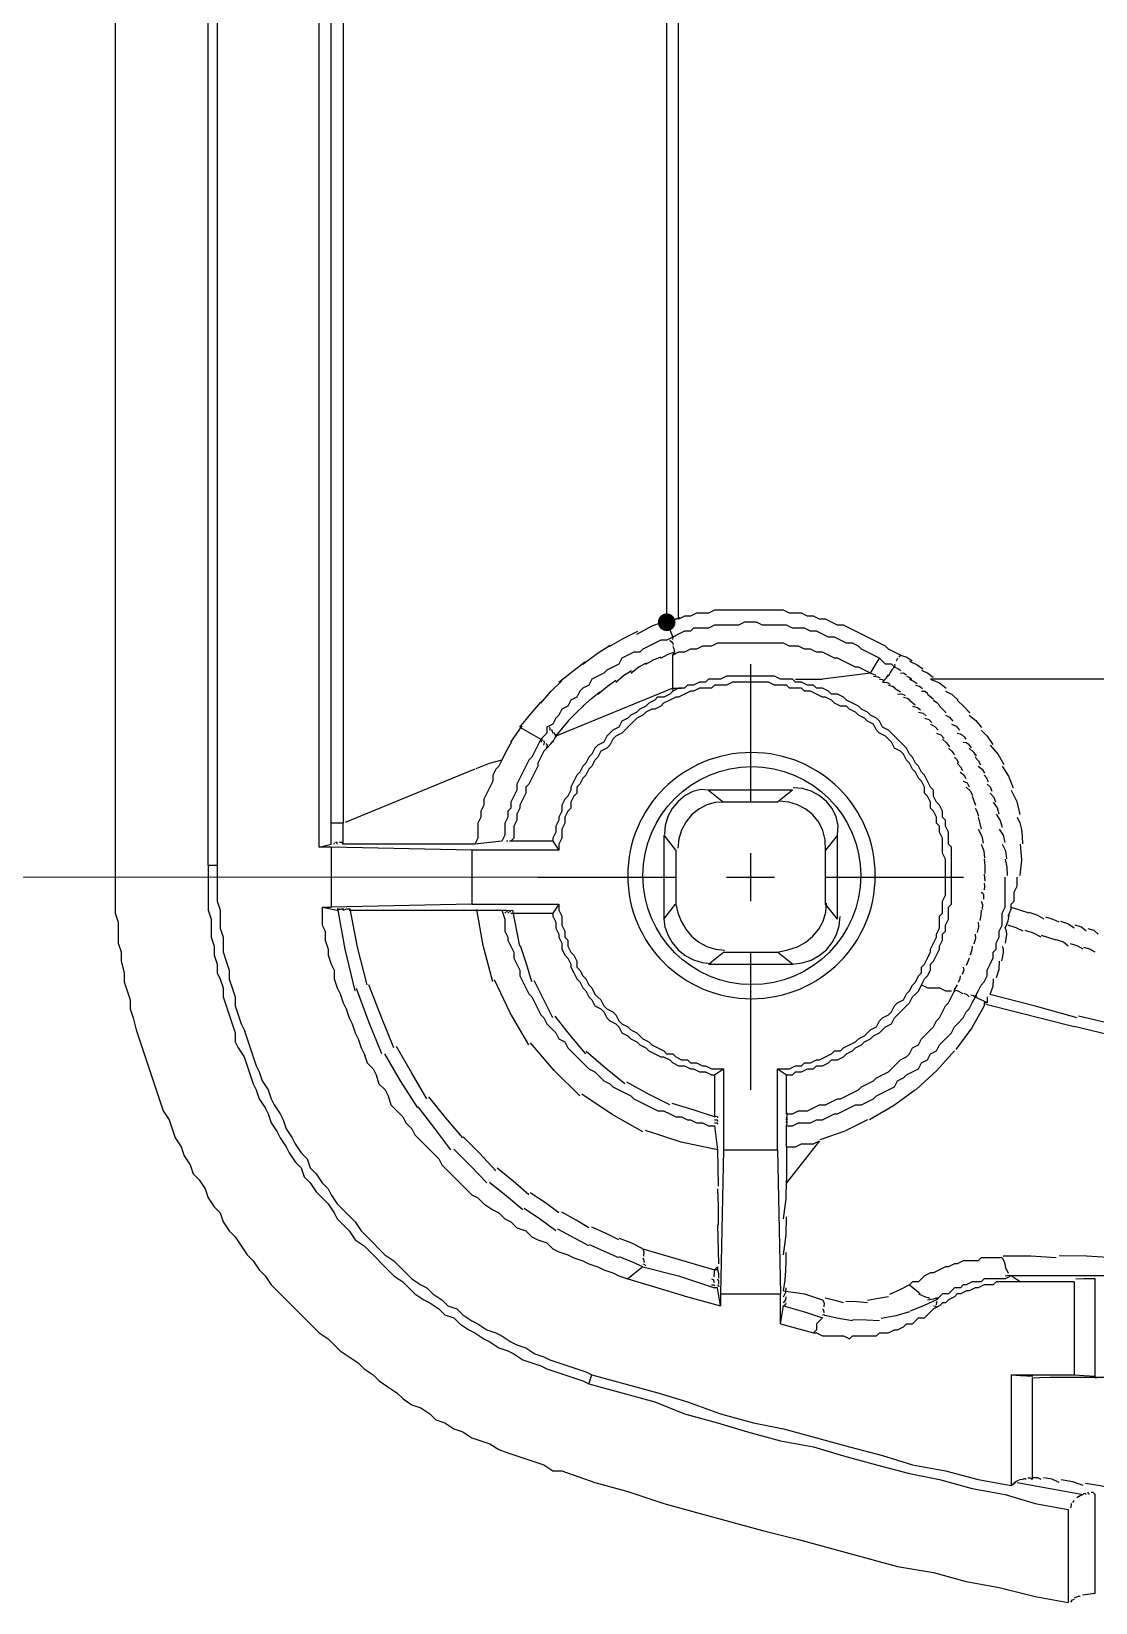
# Model space of a CAD drawing. Header units: millimetres. Extents: x 9 to 367, y 9 to 251.
# Drawn here: x 228.43 to 243.46, y 106.64 to 128.82 of the extents above; entities that cross this region are included whole.
import ezdxf

# ---------------------------------------------------------------- set-up
doc = ezdxf.new("R2010")
doc.units = ezdxf.units.MM
doc.layers.add('图层 1', color=7, linetype='Continuous')

msp = doc.modelspace()

# ---------------------------------------------------------------- hatches: boundary and pattern name
at = {"layer": '图层 1'}
h = msp.add_hatch(color=7, dxfattribs=at)
edge = h.paths.add_edge_path()
edge.add_arc((237.405333, 120.48049), 0.12506, 0, 360)

# ---------------------------------------------------------------- linework, layer by layer
at = {"layer": '图层 1', "color": 7, "lineweight": 25}
for points in [[(229.615965, 222.503894), (229.615965, 117.051561)], [(230.928192, 117.051596), (230.928192, 222.503929)], [(231.055333, 222.503894), (231.055333, 117.051561)], [(232.494667, 117.30549), (232.494667, 222.249824)], [(232.663824, 117.64451), (232.663824, 221.953843)], [(232.833333, 221.953737), (232.833333, 117.644404)], [(237.405333, 120.48049), (237.405333, 134.069843)], [(237.57449, 120.522859), (237.57449, 133.984859)], [(236.981929, 120.311333), (237.207972, 120.433306), (237.425018, 120.511358)], [(237.405333, 120.48049), (237.465217, 120.513563), (237.494939, 120.521765)], [(237.405333, 120.48049), (237.49, 120.268824)], [(237.490071, 120.48049), (237.519616, 120.521765), (237.545457, 120.532349)], [(240.411176, 119.972702), (240.32651, 120.015035), (240.241843, 120.057369), (240.156824, 120.099702), (240.11449, 120.141683), (240.030176, 120.184369), (239.94551, 120.184369), (239.86049, 120.226702), (239.775824, 120.269035), (239.691157, 120.269035), (239.606843, 120.311369), (239.521824, 120.353702), (239.437157, 120.353702), (239.352843, 120.396035), (239.268176, 120.396035), (239.18351, 120.396035), (239.09849, 120.438369), (239.013824, 120.438369), (238.92951, 120.438369), (238.844843, 120.438369), (238.759824, 120.438369), (238.675157, 120.480349), (238.590843, 120.480349), (238.506176, 120.480349), (238.421157, 120.438369), (238.33649, 120.438369), (238.252176, 120.438369), (238.16751, 120.438369), (238.08249, 120.438369), (237.997824, 120.396035), (237.91351, 120.396035), (237.78651, 120.396035), (237.743824, 120.353702), (237.659157, 120.353702), (237.57449, 120.311369), (237.490176, 120.269035)], [(237.532439, 120.522859), (237.570142, 120.537764), (237.598056, 120.545789)], [(240.707439, 120.015071), (240.622772, 120.057404), (240.538106, 120.099737), (240.49542, 120.141718), (240.411106, 120.184051), (240.326439, 120.226737), (240.241772, 120.269071), (240.156753, 120.311404), (240.072086, 120.353737), (239.987772, 120.396071), (239.903106, 120.438404), (239.818086, 120.438404), (239.73342, 120.480384), (239.649106, 120.522718), (239.564439, 120.522718), (239.479772, 120.565404), (239.394753, 120.565404), (239.310439, 120.607737), (239.225772, 120.607737), (239.141106, 120.607737), (239.056086, 120.650071), (238.971772, 120.650071), (238.887106, 120.650071), (238.802439, 120.650071), (238.71742, 120.650071), (238.632753, 120.650071), (238.548439, 120.650071), (238.463772, 120.650071), (238.378753, 120.650071), (238.252106, 120.650071), (238.167439, 120.650071), (238.082772, 120.650071), (237.997753, 120.607737), (237.913439, 120.607737), (237.828772, 120.607737), (237.744106, 120.565404), (237.659086, 120.565404), (237.57442, 120.522718)], [(237.490071, 120.268965), (237.405404, 120.226631), (237.320737, 120.226631), (237.236071, 120.184298), (237.151404, 120.141965), (237.066737, 120.099984), (237.024404, 120.057298), (236.939384, 120.057298), (236.855071, 120.014965), (236.770404, 119.972631), (236.728071, 119.887965), (236.643404, 119.845631), (236.558384, 119.803298), (236.516051, 119.761317), (236.431737, 119.718631), (236.347071, 119.676298), (236.304737, 119.591631), (236.219718, 119.549298), (236.177737, 119.506965), (236.135404, 119.422298), (236.050737, 119.379965), (236.008404, 119.295298), (235.923737, 119.252965), (235.881051, 119.168298), (235.838718, 119.125965), (235.796737, 119.041651), (235.712071, 118.998965)], [(236.600894, 120.141859), (236.800081, 120.258011), (236.999533, 120.353526)], [(237.490071, 120.268965), (237.488307, 120.23792)], [(236.219859, 119.887929), (236.422001, 120.038786), (236.608267, 120.154982)], [(237.320561, 119.972702), (237.419206, 120.02606), (237.518116, 120.061955)], [(237.447702, 120.226596), (237.486684, 120.194626), (237.498149, 120.154982)], [(240.284035, 119.761176), (240.199369, 119.803157), (240.114702, 119.84549), (240.072016, 119.84549), (239.987702, 119.887824), (239.903035, 119.930157), (239.818369, 119.972843), (239.776035, 119.972843), (239.691016, 120.015176), (239.606702, 120.05751), (239.522035, 120.05751), (239.437369, 120.099843), (239.352702, 120.099843), (239.268035, 120.141824), (239.183369, 120.141824), (239.141035, 120.141824), (239.056369, 120.184157), (238.971702, 120.184157), (238.887035, 120.184157), (238.802369, 120.184157), (238.717702, 120.184157), (238.632682, 120.184157), (238.548369, 120.184157), (238.463702, 120.184157), (238.379035, 120.184157), (238.294369, 120.184157), (238.209702, 120.184157), (238.125035, 120.184157), (238.040369, 120.141824), (237.955349, 120.141824), (237.913369, 120.141824), (237.828702, 120.099843), (237.744035, 120.099843), (237.659369, 120.05751), (237.574349, 120.05751), (237.490035, 120.015176)], [(237.490071, 120.141859), (237.506254, 120.106449), (237.51794, 120.061778)], [(237.490071, 120.015071), (237.516793, 120.043646), (237.519704, 120.054229)], [(237.490071, 120.015071), (237.514721, 120.052994)], [(235.881192, 119.634035), (236.077866, 119.789213), (236.250198, 119.920844)], [(236.897157, 119.761176), (237.013177, 119.849856), (237.121524, 119.906521)], [(237.109035, 119.887929), (237.219675, 119.94874), (237.322113, 119.992352)], [(237.490071, 119.549298), (237.490071, 120.014965)], [(240.284035, 119.761176), (240.411035, 119.972843)], [(240.622702, 119.845561), (240.580369, 119.887894), (240.495702, 119.887894), (240.453369, 119.930228), (240.411035, 119.972561)], [(240.537929, 119.718808), (240.566416, 119.769961), (240.592257, 119.807355)], [(240.580333, 119.803192), (240.631486, 119.858931)], [(240.622702, 119.887929), (240.63011, 119.859707)], [(240.622702, 119.845561), (240.671077, 119.828187), (240.713366, 119.7997)], [(240.665071, 119.972702), (240.660617, 119.957577), (240.645315, 119.930016)], [(240.707439, 120.015071), (240.68345, 119.987201)], [(240.707439, 120.015071), (240.797089, 119.98676), (240.875361, 119.935696)], [(240.834228, 119.930333), (240.945705, 119.879357), (241.025433, 119.823089)], [(241.003737, 119.803192), (241.096165, 119.762623), (241.171659, 119.706178)], [(235.627298, 119.337773), (235.771452, 119.505607), (235.923279, 119.653861)], [(238.971808, 114.172859), (239.056122, 114.172859), (239.140788, 114.172859), (239.225808, 114.215192), (239.310474, 114.215192), (239.352808, 114.257526), (239.437122, 114.257526), (239.522141, 114.299859), (239.564474, 114.299859), (239.649141, 114.342192), (239.733455, 114.384878), (239.775788, 114.427212), (239.860808, 114.427212), (239.903141, 114.469545), (239.987808, 114.511526), (240.072122, 114.553859), (240.114455, 114.596192), (240.199122, 114.638526), (240.241808, 114.680859), (240.284141, 114.723545), (240.368808, 114.765878), (240.411141, 114.850192), (240.453122, 114.892526), (240.537788, 114.934859), (240.580474, 114.977192), (240.622808, 115.062212), (240.665141, 115.104545), (240.749455, 115.146878), (240.791788, 115.231192), (240.834122, 115.273526), (240.876455, 115.358192), (240.919141, 115.400526), (240.961474, 115.485545), (241.003808, 115.527878), (241.003808, 115.612192), (241.046141, 115.654526), (241.088474, 115.739192), (241.130455, 115.824212), (241.130455, 115.866545), (241.172788, 115.950859), (241.215122, 116.035526), (241.215122, 116.077859), (241.257455, 116.162878), (241.257455, 116.247192), (241.257455, 116.331859), (241.300141, 116.374192), (241.300141, 116.458859), (241.300141, 116.543878), (241.342474, 116.628192), (241.342474, 116.670526), (241.342474, 116.755192), (241.342474, 116.840212), (241.342474, 116.924878), (241.342474, 117.009192), (241.342474, 117.051526), (241.342474, 117.136192), (241.300141, 117.221212), (241.300141, 117.305526), (241.300141, 117.347859), (241.300141, 117.432526), (241.257455, 117.517192), (241.257455, 117.602212), (241.215122, 117.644545), (241.215122, 117.728859), (241.172788, 117.813526), (241.130455, 117.855859), (241.130455, 117.940878), (241.088474, 118.025192), (241.046141, 118.067526), (241.046141, 118.152192), (241.003808, 118.237212), (240.961474, 118.279545), (240.919141, 118.363859), (240.876455, 118.406192), (240.834122, 118.490859), (240.791788, 118.533192), (240.749455, 118.618212), (240.707474, 118.660545), (240.622808, 118.702878), (240.580474, 118.787192), (240.537788, 118.829526), (240.495455, 118.871859), (240.411141, 118.914192), (240.368808, 118.956878), (240.326474, 119.041545), (240.241808, 119.083526), (240.199122, 119.125859), (240.114455, 119.168192), (240.072122, 119.210526), (239.987808, 119.252859), (239.945474, 119.295545), (239.860808, 119.295545), (239.775788, 119.337878), (239.733455, 119.380212), (239.649141, 119.422192), (239.606808, 119.422192), (239.522141, 119.464526), (239.437122, 119.506859), (239.352808, 119.506859), (239.310474, 119.549192), (239.225808, 119.549192), (239.140788, 119.549192), (239.098455, 119.591526), (239.013788, 119.591526), (238.929474, 119.591526), (238.844808, 119.633859), (238.759788, 119.633859), (238.717455, 119.633859), (238.632788, 119.633859), (238.548474, 119.633859), (238.463808, 119.633859), (238.378788, 119.633859), (238.336455, 119.633859), (238.252141, 119.591526), (238.167474, 119.591526), (238.082455, 119.591526), (238.040122, 119.549192), (237.955455, 119.549192), (237.871141, 119.549192), (237.786474, 119.506859), (237.744141, 119.506859), (237.659122, 119.464526), (237.574455, 119.422192), (237.532474, 119.422192), (237.447808, 119.380212), (237.362788, 119.337878), (237.320455, 119.295545), (237.236141, 119.252859), (237.193808, 119.252859), (237.109141, 119.210526), (237.066808, 119.168192), (236.981788, 119.125859), (236.939455, 119.083526), (236.855141, 118.999212), (236.812808, 118.956878), (236.770474, 118.914192), (236.685808, 118.871859), (236.643122, 118.829526), (236.600788, 118.744859), (236.558455, 118.702878), (236.474141, 118.660545), (236.431808, 118.575526), (236.389474, 118.533192), (236.347141, 118.448526), (236.304455, 118.406192), (236.262122, 118.321878), (236.219788, 118.279545), (236.177808, 118.194526), (236.135474, 118.152192), (236.135474, 118.067526), (236.093141, 118.025192), (236.050808, 117.940878), (236.050808, 117.855859), (236.008474, 117.813526), (235.965788, 117.728859), (235.965788, 117.644545), (235.923455, 117.559878), (235.923455, 117.517192), (235.923455, 117.432526), (235.881122, 117.347859), (235.881122, 117.263545)], [(236.431737, 119.464526), (236.568218, 119.580104), (236.687501, 119.664198)], [(236.685631, 119.634035), (236.797153, 119.730035), (236.909998, 119.798782)], [(241.003737, 115.358333), (241.046071, 115.443), (241.088404, 115.485333), (241.130384, 115.57), (241.130384, 115.654667), (241.172718, 115.697), (241.215404, 115.781667), (241.257737, 115.866333), (241.257737, 115.908667), (241.300071, 115.993333), (241.300071, 116.078), (241.342404, 116.120333), (241.342404, 116.205), (241.384737, 116.289667), (241.384737, 116.374333), (241.384737, 116.459), (241.427071, 116.501333), (241.427071, 116.586), (241.427071, 116.670667), (241.427071, 116.755333), (241.427071, 116.84), (241.427071, 116.924667), (241.427071, 116.967), (241.427071, 117.051667), (241.427071, 117.136333), (241.427071, 117.221), (241.427071, 117.305667), (241.384737, 117.348), (241.384737, 117.432667), (241.384737, 117.517333), (241.342404, 117.602), (241.342404, 117.686667), (241.300071, 117.729), (241.300071, 117.813667), (241.257737, 117.898333), (241.215404, 117.940667), (241.172718, 118.025333), (241.172718, 118.11), (241.130384, 118.152333), (241.088404, 118.237), (241.046071, 118.321667), (241.003737, 118.364), (240.961404, 118.448667), (240.919071, 118.491), (240.876737, 118.575667), (240.834404, 118.618), (240.791718, 118.702667), (240.749384, 118.745), (240.707404, 118.787333), (240.622737, 118.872), (240.580404, 118.914333), (240.538071, 118.956667), (240.453051, 118.999), (240.411071, 119.083667), (240.368737, 119.126), (240.284071, 119.168333), (240.241737, 119.210667), (240.157071, 119.253), (240.114384, 119.295333), (240.030071, 119.337667), (239.945404, 119.38), (239.903071, 119.422333), (239.818404, 119.464667), (239.733384, 119.464667), (239.691051, 119.507), (239.606737, 119.549333), (239.522071, 119.549333), (239.479737, 119.591667), (239.394718, 119.591667), (239.310404, 119.634), (239.225737, 119.634), (239.183404, 119.676333), (239.098737, 119.676333), (239.013718, 119.676333), (238.929404, 119.718667), (238.844737, 119.718667), (238.802404, 119.718667), (238.717737, 119.718667), (238.632718, 119.718667), (238.548404, 119.718667), (238.463737, 119.718667), (238.379071, 119.718667), (238.336384, 119.718667), (238.252071, 119.718667), (238.167404, 119.676333), (238.082737, 119.676333), (237.997718, 119.676333), (237.955384, 119.634), (237.871071, 119.634), (237.786404, 119.591667), (237.701737, 119.591667), (237.659404, 119.549333), (237.574384, 119.549333), (237.490071, 119.507)], [(239.225702, 119.676404), (239.606702, 119.676404)], [(240.284035, 119.761176), (239.945369, 119.718843), (239.606702, 119.67651)], [(240.284035, 119.761176), (240.326413, 119.748609), (240.35953, 119.731543)], [(240.326404, 119.718808), (240.386773, 119.711885), (240.422007, 119.695172)], [(240.411176, 119.676404), (240.451746, 119.673493), (240.483849, 119.656296)], [(240.453192, 119.634035), (240.508667, 119.694008), (240.541387, 119.737046)], [(240.453192, 119.634035), (240.518456, 119.628303), (240.560437, 119.605107)], [(240.537929, 119.591667), (240.595168, 119.57707), (240.634943, 119.552156)], [(240.707439, 119.761176), (240.752639, 119.764748), (240.792811, 119.738951)], [(240.791859, 119.718808), (240.831238, 119.70549), (240.869823, 119.676827)], [(240.834228, 119.676404), (240.902887, 119.645227), (240.944294, 119.613257)], [(240.918965, 119.591667), (240.978805, 119.5776), (241.018801, 119.546864)], [(241.13049, 119.676404), (241.257843, 119.624501), (241.352387, 119.547993)], [(277.960631, 119.676404), (241.130631, 119.676404)], [(237.490071, 119.506929), (237.447737, 119.464596), (237.363071, 119.422263), (237.278051, 119.422263), (237.236071, 119.380282), (237.151404, 119.337949), (237.109071, 119.295263), (237.024404, 119.252929), (236.982071, 119.210596), (236.897051, 119.168263), (236.855071, 119.125929), (236.770404, 119.083596), (236.728071, 118.999282), (236.643404, 118.956596), (236.600718, 118.914263), (236.558384, 118.871929), (236.516051, 118.787263), (236.431737, 118.744929), (236.389404, 118.702949), (236.347071, 118.617929), (236.304737, 118.575596), (236.262404, 118.490929), (236.219718, 118.448596), (236.177737, 118.363929), (236.135404, 118.321949), (236.093071, 118.236929), (236.050737, 118.152263), (236.050737, 118.109929), (236.008404, 118.025263), (235.966071, 117.983282), (235.923737, 117.898263), (235.923737, 117.813596), (235.881051, 117.728929), (235.881051, 117.686596), (235.838718, 117.602282), (235.838718, 117.517263), (235.796737, 117.432596), (235.796737, 117.390263)], [(237.490071, 119.549298), (235.838718, 118.871965)], [(236.219859, 119.295404), (236.343199, 119.404589), (236.459395, 119.500015)], [(237.490071, 119.549298), (237.490071, 119.506965)], [(237.490071, 119.549298), (237.616718, 119.549298)], [(240.622702, 119.549298), (240.707016, 119.49744)], [(240.665071, 119.464526), (240.707002, 119.469409), (240.736993, 119.464967), (240.758981, 119.454306), (240.776901, 119.440537)], [(240.74949, 119.422157), (240.808228, 119.408355), (240.845799, 119.380529)], [(240.834228, 119.380141), (240.916777, 119.314877)], [(241.003737, 119.506929), (241.055728, 119.506092), (241.095812, 119.474827)], [(241.088474, 119.464526), (241.177022, 119.393617)], [(241.172859, 119.380141), (241.219999, 119.346583), (241.26317, 119.302177)], [(241.342369, 119.506929), (241.437751, 119.461024), (241.523344, 119.382046)], [(241.511526, 119.380141), (241.605717, 119.291814), (241.688267, 119.199519)], [(235.331035, 118.999106), (235.486875, 119.187445), (235.627369, 119.353295)], [(236.008333, 119.083526), (236.127484, 119.202235), (236.235522, 119.307187)], [(240.876596, 119.295404), (240.949709, 119.276089), (240.991602, 119.241429)], [(240.961333, 119.210631), (241.027788, 119.195947), (241.070694, 119.157715)], [(241.257631, 119.295404), (241.353587, 119.199801)], [(241.342369, 119.168263), (241.40018, 119.138233), (241.448202, 119.083596)], [(241.681035, 119.168263), (241.770861, 119.0944), (241.851427, 118.994343)], [(235.203894, 118.787228), (235.286973, 118.907701), (235.363702, 119.019708)], [(235.331035, 118.999106), (235.627369, 118.829772)], [(235.712071, 118.999106), (235.712071, 118.914439), (235.669737, 118.872106), (235.627404, 118.829772)], [(235.754439, 118.956737), (235.76123, 118.980329), (235.752675, 118.999423)], [(235.796808, 118.914369), (235.791781, 118.942238), (235.776699, 118.963757)], [(235.838824, 118.872), (235.830489, 118.901104), (235.811307, 118.923858)], [(235.838824, 118.872), (235.937822, 118.989431), (236.029676, 119.096014)], [(241.046106, 119.125894), (241.109209, 119.106491), (241.152997, 119.062747)], [(241.13049, 119.041474), (241.193461, 119.006946), (241.23844, 118.955749)], [(241.427141, 119.041474), (241.493772, 119.015237), (241.543205, 118.956455)], [(241.850192, 118.956737), (241.934418, 118.872291), (242.012823, 118.756359)], [(235.627298, 118.829596), (235.584965, 118.744929), (235.542631, 118.660616), (235.500298, 118.575596), (235.457965, 118.533263), (235.415631, 118.448596), (235.373298, 118.363929), (235.330965, 118.279263), (235.288631, 118.194596), (235.288631, 118.109929), (235.246298, 118.025263), (235.203965, 117.940596), (235.203965, 117.855929), (235.161631, 117.813596), (235.161631, 117.728929), (235.119651, 117.644616), (235.119651, 117.559596), (235.119651, 117.474929), (235.076965, 117.390263)], [(235.077141, 118.533333), (235.151445, 118.678105), (235.217547, 118.795094)], [(235.712071, 118.702843), (235.669737, 118.66051), (235.627404, 118.575843), (235.585071, 118.490824), (235.585071, 118.44849), (235.542737, 118.363824), (235.500051, 118.27951), (235.457718, 118.194843), (235.415737, 118.152157), (235.415737, 118.06749), (235.373404, 117.983176), (235.331071, 117.89851), (235.331071, 117.856176), (235.288737, 117.771157), (235.288737, 117.68649), (235.246404, 117.602176), (235.246404, 117.51751), (235.246404, 117.43249), (235.204071, 117.390157)], [(235.627298, 118.787228), (235.649744, 118.818625), (235.64282, 118.83838)], [(235.669667, 118.744859), (235.681397, 118.782871), (235.668256, 118.804478)], [(235.712071, 118.702843), (235.721419, 118.744427), (235.704309, 118.767754)], [(235.712071, 118.702843), (235.769706, 118.764623), (235.800618, 118.80656)], [(235.796808, 118.787228), (235.82675, 118.842084), (235.854311, 118.882125)], [(241.215263, 118.914369), (241.278851, 118.892144), (241.323918, 118.838169)], [(241.3, 118.829596), (241.360766, 118.778443), (241.401953, 118.719882)], [(241.384737, 118.702843), (241.434214, 118.661568), (241.469404, 118.606535)], [(241.511526, 118.914369), (241.552233, 118.907026), (241.583713, 118.887646), (241.608909, 118.860195), (241.630764, 118.828644)], [(241.596263, 118.787228), (241.635697, 118.780855), (241.665143, 118.762709), (241.687842, 118.736626), (241.707035, 118.706441)], [(241.681035, 118.702843), (241.738803, 118.646443), (241.775932, 118.587132)], [(241.977298, 118.744859), (242.089437, 118.615257), (242.167445, 118.47322)], [(235.077141, 118.533333), (235.034808, 118.448667), (234.992474, 118.406333), (234.950141, 118.321667), (234.950141, 118.237), (234.907808, 118.152333), (234.865122, 118.067667), (234.822788, 117.983), (234.822788, 117.898333), (234.780455, 117.813667), (234.780455, 117.729), (234.738474, 117.644333), (234.738474, 117.559667), (234.738474, 117.432667), (234.696141, 117.348)], [(235.077141, 118.533333), (234.898327, 118.48465), (234.707077, 118.409508)], [(241.46951, 118.575702), (241.500334, 118.547259), (241.529835, 118.495269)], [(241.511526, 118.490965), (241.554961, 118.440032), (241.583845, 118.385131)], [(241.765772, 118.575702), (241.805989, 118.526886), (241.837739, 118.46881)], [(234.696106, 118.406192), (232.863072, 117.65407)], [(241.553894, 118.363824), (241.605532, 118.327223), (241.633622, 118.274218)], [(241.807824, 118.448596), (241.862989, 118.407189), (241.894607, 118.350171)], [(241.892561, 118.321808), (241.921753, 118.284987), (241.9483, 118.226205)], [(242.146808, 118.448596), (242.236678, 118.306691), (242.300619, 118.142032)], [(237.997859, 118.109929), (237.889672, 118.117211), (237.777152, 118.089865), (237.667212, 118.032688), (237.566764, 117.950474), (237.48406, 117.849436), (237.423184, 117.735368), (237.385591, 117.611642), (237.372737, 117.481632)], [(237.997859, 118.109929), (238.209878, 117.940949)], [(239.183333, 118.109929), (237.998, 118.109929)], [(239.183333, 118.109929), (238.971667, 117.940949)], [(239.818263, 117.475), (239.827027, 117.608885), (239.800536, 117.7346), (239.743749, 117.849402), (239.661629, 117.950544), (239.560592, 118.033249), (239.446523, 118.094125), (239.322797, 118.131718), (239.192788, 118.144572)], [(241.596263, 118.237071), (241.652487, 118.212067), (241.679871, 118.158754)], [(241.638667, 118.152298), (241.697669, 118.096206), (241.724392, 118.034823)], [(241.934929, 118.194667), (241.973118, 118.156346), (242.000193, 118.093419)], [(241.977298, 118.067561), (242.023247, 118.016408), (242.050676, 117.945147)], [(242.273596, 118.109929), (242.350546, 117.951179), (242.393893, 117.764913)], [(238.209737, 117.940772), (238.089468, 117.935514), (237.970686, 117.901879), (237.858453, 117.842447), (237.757829, 117.759797), (237.674921, 117.658853), (237.61394, 117.544647), (237.576308, 117.420717), (237.563448, 117.290603)], [(238.971808, 117.940772), (238.209808, 117.940772)], [(239.649106, 117.263474), (239.645479, 117.409293), (239.612682, 117.541287), (239.553558, 117.658464), (239.470953, 117.759833), (239.370009, 117.842686), (239.255803, 117.903546), (239.131873, 117.941056), (239.001759, 117.953861)], [(241.723404, 118.025192), (241.767854, 117.896781)], [(241.765772, 117.856035), (241.789012, 117.813834), (241.808811, 117.740677)], [(242.019667, 117.940772), (242.072231, 117.860912), (242.099394, 117.777084)], [(232.663824, 117.347859), (232.663824, 117.644545)], [(232.833333, 117.64451), (232.664, 117.64451)], [(232.833333, 117.347859), (232.833333, 117.644545)], [(241.807824, 117.728894), (241.846276, 117.562383)], [(242.062071, 117.771263), (242.118383, 117.680819), (242.144268, 117.585349)], [(242.358333, 117.728894), (242.394278, 117.646614), (242.415968, 117.55352), (242.426745, 117.453215), (242.429947, 117.349305)], [(232.706192, 117.347859), (232.712763, 117.367923)], [(232.748596, 117.347859), (232.750536, 117.368188), (232.727077, 117.370789)], [(232.833333, 117.347859), (232.82006, 117.369378), (232.782181, 117.371848)], [(235.077141, 117.390263), (234.696141, 117.347929)], [(235.161526, 117.390263), (235.143534, 117.390968)], [(235.203894, 117.390263), (235.186608, 117.391321)], [(235.796808, 117.390263), (235.203788, 117.390263)], [(235.796808, 117.390263), (235.881122, 117.263616)], [(237.362929, 117.475), (237.362929, 116.289667)], [(237.362929, 117.475), (237.532263, 117.263333)], [(239.818263, 117.475), (239.649282, 117.263333)], [(239.818263, 116.289526), (239.818263, 117.474859)], [(241.807824, 117.559737), (241.858183, 117.46215), (241.876262, 117.362182)], [(242.104439, 117.559737), (242.159472, 117.4741), (242.181698, 117.368884)], [(232.494667, 117.30549), (232.663647, 117.347824)], [(232.663824, 117.30549), (232.494843, 117.30549)], [(234.653737, 117.263474), (232.663718, 117.305455)], [(232.663824, 117.30549), (232.663824, 116.459176)], [(234.696106, 117.347859), (232.833439, 117.347859)], [(234.653737, 117.263474), (234.653737, 116.501474)], [(235.881192, 117.263474), (234.653878, 117.263474)], [(237.532439, 117.263474), (237.532439, 116.501474)], [(239.649106, 116.501404), (239.649106, 117.263404)], [(241.850192, 117.347859), (241.884412, 117.253932), (241.895348, 117.148892)], [(242.146808, 117.347859), (242.191566, 117.250801), (242.206427, 117.137603)], [(242.400702, 117.347859), (242.417944, 117.125168), (242.393646, 116.903006)], [(229.615965, 117.051596), (229.615965, 116.924949), (229.615965, 116.755263), (229.615965, 116.628263), (229.615965, 116.501263), (229.615965, 116.374263), (229.658298, 116.247263), (229.658298, 116.077929), (229.658298, 115.950929), (229.700631, 115.824282), (229.700631, 115.696929), (229.742965, 115.527949), (229.742965, 115.400596), (229.785298, 115.273596), (229.827984, 115.146949), (229.827984, 115.019596), (229.869965, 114.892596), (229.912298, 114.723263), (229.954631, 114.596263), (229.996965, 114.469616), (230.039298, 114.342263), (230.081631, 114.215263), (230.123965, 114.088616), (230.166298, 113.961263), (230.208631, 113.834263), (230.250965, 113.707616), (230.293298, 113.580263), (230.377965, 113.453263), (230.420298, 113.326263), (230.462631, 113.199263), (230.547298, 113.072263), (230.589631, 112.945263), (230.674298, 112.818263), (230.716631, 112.691616), (230.801298, 112.606596), (230.886317, 112.479596), (230.928298, 112.352949), (231.012965, 112.225596), (231.097631, 112.140929), (231.139965, 112.013929), (231.224631, 111.886929), (231.309298, 111.802263), (231.393965, 111.675263), (231.478631, 111.548263), (231.563651, 111.463596), (231.647965, 111.336596), (231.732631, 111.252282), (231.817298, 111.124929), (231.901965, 111.040263), (232.028965, 110.913616), (232.113631, 110.828596), (232.198298, 110.743929), (232.282965, 110.659263), (232.409965, 110.532616), (232.494631, 110.447596), (232.621984, 110.362929), (232.706298, 110.278263), (232.790965, 110.193949), (232.917965, 110.108929), (233.044965, 110.024263), (233.129631, 109.939596), (233.256631, 109.855282), (233.341298, 109.770263), (233.468298, 109.685596), (233.595298, 109.600929), (233.680317, 109.516616), (233.806965, 109.431596), (233.933965, 109.389263), (234.061317, 109.304596), (234.145631, 109.219929), (234.272631, 109.177949), (234.399631, 109.092929), (234.526631, 109.050596), (234.653631, 108.965929), (234.780631, 108.923596), (234.907631, 108.881263), (235.034631, 108.796949), (235.161631, 108.754263), (235.288631, 108.711929), (235.415631, 108.669596), (235.542631, 108.627263), (235.669631, 108.584929), (235.796984, 108.500263), (235.923631, 108.500263)], [(230.928192, 117.051596), (230.928192, 116.924949), (230.928192, 116.797596), (230.928192, 116.670596), (230.928192, 116.543949), (230.928192, 116.416596), (230.970526, 116.289596), (230.970526, 116.162596), (230.970526, 116.035596), (231.012859, 115.908596), (231.012859, 115.781596), (231.055192, 115.654596), (231.055192, 115.527949), (231.097526, 115.442929), (231.140212, 115.315929), (231.140212, 115.188929), (231.182545, 115.061929), (231.224526, 114.934929), (231.266859, 114.808282), (231.309192, 114.680929), (231.309192, 114.553929), (231.351526, 114.469616), (231.436192, 114.342263), (231.478878, 114.215263), (231.521212, 114.088616), (231.563545, 113.961263), (231.605526, 113.876596), (231.647859, 113.749949), (231.732526, 113.622596), (231.774859, 113.537929), (231.817545, 113.411282), (231.902212, 113.283929), (231.944545, 113.199263), (232.028859, 113.072263), (232.071192, 112.987596), (232.155859, 112.860596), (232.240878, 112.775929), (232.282859, 112.649282), (232.367526, 112.564263), (232.452192, 112.437263), (232.537212, 112.352949), (232.621878, 112.267929), (232.706192, 112.140929), (232.748526, 112.056263), (232.833192, 111.971949), (232.918212, 111.886929), (233.002878, 111.759929), (233.129526, 111.675263), (233.214192, 111.590949), (233.299212, 111.505929), (233.383526, 111.421263), (233.468192, 111.336596), (233.552859, 111.252282), (233.680212, 111.167263), (233.764526, 111.082596), (233.849192, 110.997929), (233.976545, 110.913616), (234.061212, 110.870929), (234.187859, 110.786263), (234.272526, 110.701596), (234.399526, 110.659263), (234.484192, 110.574949), (234.611192, 110.489929), (234.696212, 110.447596), (234.822859, 110.362929), (234.907526, 110.320596), (235.034878, 110.236282), (235.161526, 110.193949), (235.246192, 110.151263), (235.373545, 110.066596), (235.500192, 110.024263), (235.627192, 109.981929), (235.712212, 109.939596), (235.838859, 109.897263), (235.965859, 109.855282), (236.093212, 109.812596), (236.219859, 109.770263), (236.304526, 109.727929)], [(230.928192, 117.051596), (231.055192, 117.051596)], [(231.055333, 117.051596), (231.055333, 116.924949), (231.055333, 116.797596), (231.055333, 116.670596), (231.055333, 116.543949), (231.097667, 116.416596), (231.097667, 116.289596), (231.097667, 116.162596), (231.14, 116.035596), (231.14, 115.908596), (231.14, 115.824282), (231.182333, 115.696929), (231.224314, 115.569929), (231.224314, 115.442929), (231.267, 115.315929), (231.309333, 115.188929), (231.309333, 115.061929), (231.351667, 114.934929), (231.394, 114.808282), (231.436333, 114.723263), (231.478667, 114.596263), (231.521, 114.469616), (231.563333, 114.342263), (231.605667, 114.215263), (231.648, 114.130596), (231.690333, 114.003596), (231.775, 113.876596), (231.817333, 113.749949), (231.859667, 113.664929), (231.944686, 113.537929), (231.986667, 113.453263), (232.029, 113.326263), (232.113667, 113.199263), (232.156, 113.114596), (232.240667, 112.987596), (232.325333, 112.902929), (232.367667, 112.775929), (232.452333, 112.691616), (232.537, 112.564263), (232.621667, 112.479596), (232.664, 112.394929), (232.748667, 112.267929), (232.833333, 112.183263), (232.918, 112.098596), (233.003019, 112.013929), (233.087333, 111.886929), (233.172, 111.802263), (233.256667, 111.717596), (233.340981, 111.633282), (233.426, 111.548263), (233.553, 111.463596), (233.637667, 111.378929), (233.722333, 111.294616), (233.807, 111.209596), (233.934, 111.124929), (234.018667, 111.082596), (234.103333, 110.997929), (234.230333, 110.913616), (234.315, 110.828596), (234.442, 110.786263), (234.526667, 110.701596), (234.653667, 110.616929), (234.738333, 110.574949), (234.865333, 110.489929), (234.992333, 110.447596), (235.077, 110.405263), (235.204, 110.320596), (235.288667, 110.278263), (235.415667, 110.236282), (235.542667, 110.151263), (235.669667, 110.108929), (235.754333, 110.066596), (235.881333, 110.024263), (236.008333, 109.981929), (236.135333, 109.939596), (236.262333, 109.897263), (236.347, 109.855282)], [(241.892561, 117.136333), (241.899528, 117.038967), (241.900675, 116.932075)], [(241.892561, 116.924808), (241.898911, 116.824619)], [(242.188824, 117.136333), (242.210828, 117.020269), (242.215635, 116.903147)], [(241.765772, 115.188824), (241.807753, 115.27349), (241.850086, 115.358157), (241.89242, 115.400843), (241.934753, 115.48551), (241.934753, 115.569824), (241.977439, 115.65449), (242.019772, 115.73951), (242.019772, 115.824176), (242.062106, 115.86651), (242.062106, 115.950824), (242.104439, 116.03549), (242.104439, 116.12051), (242.146773, 116.205176), (242.146773, 116.28949), (242.146773, 116.374157), (242.188753, 116.459176), (242.188753, 116.543843), (242.188753, 116.628157), (242.188753, 116.712824), (242.188753, 116.797843), (242.188753, 116.88251)], [(241.892561, 116.797702), (241.895118, 116.760484), (241.891855, 116.703158)], [(242.273596, 116.416667), (242.273596, 116.501333), (242.315929, 116.543667), (242.315929, 116.628333), (242.315929, 116.670667), (242.358263, 116.755333), (242.358263, 116.797667), (242.358263, 116.882333)], [(234.653737, 116.501404), (232.663718, 116.459071)], [(234.653737, 116.501404), (235.881051, 116.501404)], [(235.881192, 116.501404), (235.796878, 116.374404)], [(235.881192, 116.501404), (235.881192, 116.416737), (235.923526, 116.332071), (235.923526, 116.247051), (235.923526, 116.205071), (235.965859, 116.120404), (235.965859, 116.035737), (236.008192, 115.993404), (236.008192, 115.908384), (236.050526, 115.824071), (236.093212, 115.781737), (236.135545, 115.697071), (236.135545, 115.612051), (236.177878, 115.569718), (236.219859, 115.485404), (236.262192, 115.443071), (236.304526, 115.358404), (236.346859, 115.316071), (236.389192, 115.231051), (236.431878, 115.188718), (236.474212, 115.146737), (236.516192, 115.062071), (236.558526, 115.019737), (236.643192, 114.977404), (236.685526, 114.935071), (236.727859, 114.850051), (236.770545, 114.808071), (236.855212, 114.765737), (236.897192, 114.723404), (236.981859, 114.681071), (237.024192, 114.638737), (237.066526, 114.596404), (237.151545, 114.553718), (237.193878, 114.511384), (237.278192, 114.469404), (237.362859, 114.427071), (237.405192, 114.384737), (237.490212, 114.384737), (237.532545, 114.342404), (237.616859, 114.300071), (237.701526, 114.300071), (237.743859, 114.257737), (237.828878, 114.257737), (237.913545, 114.215404), (237.955526, 114.215404), (238.040192, 114.172718), (238.124859, 114.172718), (238.209878, 114.172718)], [(237.362929, 116.289526), (237.532263, 116.501545)], [(237.532439, 116.501404), (237.563247, 116.379503), (237.610094, 116.259883), (237.674471, 116.147342), (237.757864, 116.046673), (237.858753, 115.963765), (237.972838, 115.902784), (238.096647, 115.865153), (238.226706, 115.852293)], [(238.971808, 115.824106), (239.119208, 115.853282), (239.251957, 115.899292), (239.369427, 115.963359), (239.470988, 116.046709), (239.553842, 116.147598), (239.614701, 116.261683), (239.652211, 116.385491), (239.665016, 116.51555)], [(239.818263, 116.289526), (239.649282, 116.501545)], [(241.850192, 116.670561), (241.871734, 116.656196), (241.881237, 116.632637), (241.882538, 116.602993), (241.879473, 116.570372)], [(241.850192, 116.543808), (241.866905, 116.494287), (241.86007, 116.424922)], [(232.537071, 116.459035), (232.748737, 116.416702)], [(232.537071, 116.459035), (232.537071, 116.332035), (232.537071, 116.205035), (232.579404, 116.120369), (232.579404, 115.993369), (232.621737, 115.866369), (232.621737, 115.781702), (232.663718, 115.654702), (232.706051, 115.569682), (232.706051, 115.443035), (232.748737, 115.316035), (232.791071, 115.231369), (232.833404, 115.104369), (232.875737, 115.019702), (232.918071, 114.892702), (232.960404, 114.808035), (233.002737, 114.681035), (233.044718, 114.596369), (233.087404, 114.469369), (233.129737, 114.384702), (233.172071, 114.257702), (233.256737, 114.173035), (233.299071, 114.088369), (233.341051, 113.961369), (233.426071, 113.876702), (233.468404, 113.791682), (233.510737, 113.665035), (233.595404, 113.580369), (233.680071, 113.495702), (233.722051, 113.411035), (233.807071, 113.326369), (233.849404, 113.241702), (233.934071, 113.157035), (234.018737, 113.072016), (234.103051, 112.987702), (234.188071, 112.903035), (234.230404, 112.818369), (234.315071, 112.733349), (234.399384, 112.649035), (234.484404, 112.564369), (234.569071, 112.479702), (234.653737, 112.394682), (234.738404, 112.352702), (234.822718, 112.268035), (234.950071, 112.183369), (235.034737, 112.141035), (235.119404, 112.056369), (235.204071, 112.013682), (235.288737, 111.929369), (235.415737, 111.887035), (235.500051, 111.802369), (235.585071, 111.760035), (235.712071, 111.717702), (235.796737, 111.633035), (235.881051, 111.590702), (236.008404, 111.548369), (236.093071, 111.506035), (236.219718, 111.463702), (236.304737, 111.421369), (236.431737, 111.379035), (236.516051, 111.336349), (236.643404, 111.294369), (236.728071, 111.252035), (236.855071, 111.209702)], [(232.537071, 116.459035), (232.663718, 116.459035)], [(232.748596, 116.416667), (232.770865, 116.433203), (232.784932, 116.435717)], [(232.748596, 116.416667), (232.809715, 116.432939), (232.843846, 116.434658)], [(233.002843, 115.273596), (232.862261, 115.862691), (232.759779, 116.436704)], [(232.833333, 116.416667), (232.886382, 116.431748), (232.931758, 116.4336)], [(232.918071, 116.416667), (234.696071, 116.416667)], [(233.172, 115.358333), (233.036666, 115.891072), (232.931758, 116.4336)], [(234.696106, 116.416667), (235.077106, 116.416667)], [(234.95, 115.400702), (234.811447, 115.91417), (234.721047, 116.422346)], [(235.077141, 116.416667), (235.123575, 116.416623), (235.143816, 116.416314)], [(235.077141, 116.416667), (235.119474, 116.289667), (235.119474, 116.205), (235.119474, 116.120333), (235.161455, 116.035667), (235.161455, 115.993333), (235.203788, 115.908667), (235.246122, 115.824), (235.246122, 115.739333), (235.288808, 115.654667), (235.331141, 115.57), (235.331141, 115.485333), (235.373474, 115.400667), (235.415808, 115.316), (235.457788, 115.231333), (235.500122, 115.189), (235.542455, 115.104333), (235.584788, 115.019667), (235.627474, 114.935), (235.669808, 114.892667), (235.712141, 114.808), (235.796808, 114.723333), (235.838788, 114.681), (235.881122, 114.596333), (235.966141, 114.554), (236.008474, 114.469333), (236.050808, 114.427), (236.135474, 114.342333), (236.177808, 114.3), (236.262122, 114.215333), (236.304455, 114.173), (236.389474, 114.130667), (236.431808, 114.088333), (236.516122, 114.003667), (236.600788, 113.961333), (236.643122, 113.919), (236.728141, 113.876667), (236.812808, 113.834333), (236.897122, 113.792), (236.939455, 113.749667), (237.024474, 113.707333), (237.109141, 113.665), (237.193808, 113.622667), (237.278122, 113.580333), (237.362788, 113.580333), (237.447808, 113.538), (237.532474, 113.495667), (237.616788, 113.495667), (237.701455, 113.453333), (237.744141, 113.453333), (237.828808, 113.411), (237.913474, 113.411), (237.997788, 113.368667), (238.082808, 113.368667)], [(235.11951, 116.374298), (235.161049, 116.410987), (235.184068, 116.415926)], [(235.161526, 116.374298), (235.204256, 116.410722), (235.230317, 116.415926)], [(235.203894, 116.374298), (235.796914, 116.374298)], [(235.331035, 115.908526), (235.230494, 116.41582)], [(235.796808, 116.374298), (235.796808, 116.331965), (235.838788, 116.247298), (235.838788, 116.162631), (235.881122, 116.077965), (235.881122, 116.035631), (235.923455, 115.950965), (235.923455, 115.866651), (235.965788, 115.781631), (236.008474, 115.739298), (236.050808, 115.654631), (236.050808, 115.612298), (236.093141, 115.527984), (236.135474, 115.442965), (236.177808, 115.400631), (236.219788, 115.315965), (236.262122, 115.273631), (236.304455, 115.188965), (236.347141, 115.146984), (236.389474, 115.061965), (236.474141, 115.019631), (236.516122, 114.977298), (236.558455, 114.892631), (236.600788, 114.850298), (236.685808, 114.808317), (236.728141, 114.765631), (236.770474, 114.680965), (236.855141, 114.638631), (236.897122, 114.596298), (236.981788, 114.553965), (237.024122, 114.511631), (237.109141, 114.469651), (237.151474, 114.426965), (237.236141, 114.384631), (237.320455, 114.342298), (237.362788, 114.342298), (237.447808, 114.299965), (237.490141, 114.257631), (237.574455, 114.215298), (237.659122, 114.215298), (237.744141, 114.172965), (237.786474, 114.172965), (237.871141, 114.130631), (237.955455, 114.130631), (238.040122, 114.088651), (238.082455, 114.088651)], [(237.362929, 116.289526), (237.381346, 116.179861), (237.421887, 116.066526), (237.483927, 115.956299), (237.566835, 115.855962), (237.667873, 115.773053), (237.781941, 115.712072), (237.905667, 115.674441), (238.035677, 115.661581)], [(239.183333, 115.654596), (239.318695, 115.671529), (239.445227, 115.711217), (239.560315, 115.772865), (239.661347, 115.855679), (239.744256, 115.956717), (239.805236, 116.070786), (239.842868, 116.194511), (239.855728, 116.324521)], [(241.850192, 116.416667), (241.845606, 116.344965), (241.831495, 116.267442)], [(242.188824, 116.162772), (242.22904, 116.265651), (242.245974, 116.338103)], [(242.231192, 116.331929), (242.258532, 116.396091), (242.278464, 116.454696)], [(242.527843, 116.374298), (242.278429, 116.454731)], [(242.739369, 116.289526), (242.641693, 116.343897), (242.528407, 116.380542)], [(242.950894, 116.247157), (242.864596, 116.28314), (242.760041, 116.313832)], [(243.162772, 116.162772), (243.073872, 116.222524), (242.975448, 116.254495)], [(241.765772, 116.078), (241.767095, 116.01472), (241.745664, 115.934772)], [(241.807824, 116.247157), (241.810514, 116.181364), (241.79336, 116.100754)], [(242.188824, 116.162772), (242.202207, 116.122385), (242.204346, 116.070918), (242.198547, 116.012109), (242.188118, 115.949695)], [(242.443071, 116.120404), (242.344601, 116.163222), (242.224701, 116.202601)], [(242.697, 116.035631), (242.585919, 116.088151), (242.471928, 116.12559)], [(242.908526, 115.993263), (242.701092, 116.056763)], [(243.331929, 116.120404), (243.264769, 116.172527), (243.175649, 116.200837)], [(243.501404, 116.078), (243.444122, 116.126154), (243.361704, 116.152083)], [(235.500192, 115.400702), (235.422802, 115.659244), (235.341442, 115.910113)], [(237.997859, 115.654596), (238.209878, 115.823929)], [(238.209737, 115.824106), (238.971737, 115.824106)], [(239.183333, 115.654596), (238.971667, 115.823929)], [(241.723404, 115.908526), (241.717274, 115.852787), (241.692359, 115.777998)], [(242.146808, 115.908526), (242.158709, 115.869863), (242.157876, 115.81989), (242.148246, 115.762376), (242.133755, 115.701092)], [(243.078, 115.908526), (243.00912, 115.962677), (242.914311, 115.994603)], [(243.289526, 115.866474), (243.203889, 115.910439), (243.112431, 115.938794)], [(243.459035, 115.824106), (243.381777, 115.862823), (243.29711, 115.888311)], [(237.997859, 115.654596), (239.183192, 115.654596)], [(241.596263, 115.612227), (241.602877, 115.566851), (241.578271, 115.505336)], [(241.681035, 115.739369), (241.663485, 115.701136), (241.63588, 115.634594)], [(242.104439, 115.697), (242.095884, 115.578996), (242.0614, 115.458875)], [(235.457824, 114.511526), (235.195622, 114.965021), (234.975224, 115.429101)], [(235.796808, 114.892561), (235.665619, 115.159084), (235.531519, 115.420316)], [(241.553894, 115.485474), (241.547985, 115.446184), (241.522497, 115.392341)], [(242.019667, 115.443071), (242.013758, 115.33834), (241.972394, 115.22329)], [(233.383526, 114.384737), (233.199243, 114.839821), (233.023692, 115.309721)], [(233.553, 114.46951), (233.371805, 114.91423), (233.198811, 115.361332)], [(239.098596, 114.088474), (239.183263, 114.088474), (239.225596, 114.130455), (239.310616, 114.130455), (239.394929, 114.172788), (239.479596, 114.172788), (239.521929, 114.215122), (239.606596, 114.215122), (239.691263, 114.257455), (239.733596, 114.300141), (239.818263, 114.300141), (239.902929, 114.342474), (239.945263, 114.384808), (240.030282, 114.427141), (240.072263, 114.469474), (240.156929, 114.511455), (240.199263, 114.553788), (240.283929, 114.596122), (240.326263, 114.638808), (240.411282, 114.681141), (240.453263, 114.723474), (240.495596, 114.765808), (240.580263, 114.808141), (240.622596, 114.892455), (240.664929, 114.934788), (240.707616, 114.977474), (240.791929, 115.062141), (240.834263, 115.104474), (240.876596, 115.188788), (240.918929, 115.231122), (240.961263, 115.273455), (241.003596, 115.358474)], [(239.098596, 113.537929), (239.183263, 113.537929), (239.267929, 113.580263), (239.310616, 113.580263), (239.394929, 113.580263), (239.479596, 113.622596), (239.564263, 113.664929), (239.649282, 113.664929), (239.733596, 113.707263), (239.818263, 113.749949), (239.860596, 113.749949), (239.945263, 113.791929), (240.030282, 113.834263), (240.114596, 113.876596), (240.156929, 113.918929), (240.241596, 113.961263), (240.326263, 114.003596), (240.368949, 114.045929), (240.453263, 114.088616), (240.537929, 114.130596), (240.580263, 114.172929), (240.664929, 114.257596), (240.707616, 114.299929), (240.791929, 114.342263), (240.834263, 114.384596), (240.876596, 114.469616), (240.961263, 114.511596), (241.003596, 114.596263), (241.046282, 114.638596), (241.130596, 114.723263), (241.172929, 114.765596), (241.215263, 114.850263), (241.257596, 114.892596), (241.299929, 114.977263), (241.342263, 115.061929), (241.384596, 115.104263), (241.427282, 115.188929), (241.469616, 115.273596)], [(239.098596, 113.368808), (239.183263, 113.368808), (239.267929, 113.411141), (239.352949, 113.411141), (239.437263, 113.411141), (239.521929, 113.453122), (239.606596, 113.453122), (239.691263, 113.495455), (239.775929, 113.537788), (239.818263, 113.537788), (239.902929, 113.580474), (239.987949, 113.622808), (240.072263, 113.665141), (240.156929, 113.665141), (240.241596, 113.707474), (240.326263, 113.749808), (240.368949, 113.791788), (240.453263, 113.834122), (240.537929, 113.876455), (240.622596, 113.919141), (240.664929, 114.003808), (240.749596, 114.046141), (240.791929, 114.088474), (240.876596, 114.130455), (240.961263, 114.172788), (241.003596, 114.257808), (241.088616, 114.300141), (241.130596, 114.384808), (241.215263, 114.427141), (241.257596, 114.511455), (241.299929, 114.553788), (241.384596, 114.638808), (241.427282, 114.681141), (241.469616, 114.765808), (241.511596, 114.808141), (241.596263, 114.892455), (241.638596, 114.977474), (241.680929, 115.019808), (241.723263, 115.104474), (241.765949, 115.188788)], [(241.003737, 115.358333), (241.088404, 115.316), (241.172718, 115.316), (241.257737, 115.316), (241.342404, 115.273667), (241.427071, 115.273667)], [(241.511526, 115.358333), (241.494284, 115.337255), (241.467781, 115.291306)], [(241.46951, 115.273596), (241.472729, 115.288369)], [(241.46951, 115.273596), (241.483533, 115.285811)], [(241.46951, 115.273596), (241.493895, 115.282195)], [(241.596263, 115.231192), (241.504188, 115.280934)], [(241.681035, 115.188824), (241.650917, 115.221235), (241.606246, 115.239624)], [(241.765772, 115.188824), (241.738565, 115.205316), (241.701567, 115.212812)], [(241.765772, 115.188824), (241.786983, 115.208403)], [(241.765772, 115.188824), (241.779795, 115.207433)], [(241.934929, 115.104439), (241.765949, 115.188753)], [(241.934929, 115.188824), (241.934929, 115.146843), (241.934929, 115.10451)], [(243.205141, 114.892561), (242.595056, 115.06432), (241.972536, 115.223114)], [(241.892561, 115.062071), (241.714673, 114.75339), (241.490747, 114.447884)], [(241.934929, 115.104439), (241.892596, 115.104439), (241.892596, 115.062106)], [(243.162772, 114.765773), (241.912175, 115.085036)], [(236.262227, 114.384737), (236.035568, 114.65254), (235.830075, 114.916373)], [(244.559737, 114.427141), (243.867587, 114.603795), (243.162737, 114.772511)], [(244.602141, 114.596263), (243.925778, 114.753249), (243.223486, 114.916585)], [(234.018808, 113.749808), (233.80207, 114.12265), (233.58983, 114.487819)], [(236.177843, 113.791859), (235.815893, 114.15231), (235.480401, 114.542923)], [(233.891667, 113.622702), (233.644678, 114.002908), (233.422825, 114.386819)], [(236.812772, 113.961333), (236.538752, 114.183186), (236.26632, 114.418533)], [(241.46951, 114.427141), (241.221242, 114.14924), (240.927996, 113.884569)], [(238.082631, 114.088474), (238.209631, 114.172788)], [(238.082631, 114.088474), (238.082631, 113.495455)], [(238.209737, 114.172859), (238.209737, 113.030212)], [(238.971808, 114.172859), (239.098455, 114.088545)], [(238.971808, 113.030141), (238.971808, 114.172788)], [(239.098596, 113.537929), (239.098596, 114.088616)], [(237.066667, 113.284035), (236.634514, 113.527452), (236.206594, 113.816377)], [(237.447702, 113.665071), (237.150751, 113.815574), (236.84163, 113.984334)], [(240.918965, 113.876596), (240.609887, 113.651347), (240.27197, 113.453616)], [(234.357439, 113.030141), (234.131529, 113.331281), (233.894242, 113.640094)], [(234.526596, 113.199298), (234.278682, 113.489017), (234.046113, 113.781381)], [(238.082631, 113.495561), (237.795603, 113.590546), (237.485026, 113.686061)], [(238.082631, 113.495561), (238.10629, 113.505246), (238.118438, 113.503454), (238.123554, 113.480391)], [(238.082631, 113.453192), (238.118615, 113.452619), (238.123906, 113.431673)], [(238.082631, 113.411176), (238.119056, 113.409809), (238.124259, 113.392832)], [(238.082631, 113.368808), (238.124965, 113.030141)], [(239.098596, 113.453192), (239.106622, 113.515193), (239.107768, 113.551264)], [(239.098596, 113.411176), (239.106313, 113.456861), (239.107416, 113.487729)], [(239.098596, 113.368808), (239.105872, 113.406643), (239.107063, 113.431249)], [(239.098596, 113.072157), (239.098596, 113.368843)], [(240.241667, 113.453192), (239.922359, 113.295456), (239.566803, 113.173439)], [(234.992369, 112.733526), (234.761872, 112.982322), (234.529524, 113.215773)], [(238.125, 113.030141), (237.609636, 113.139987), (237.107236, 113.304602)], [(239.098596, 113.072157), (239.140929, 113.072157), (239.225596, 113.072157), (239.310616, 113.11449), (239.394929, 113.11449), (239.479596, 113.11449), (239.564263, 113.156824)], [(239.564369, 113.156929), (239.098702, 112.564263)], [(234.865263, 112.564369), (234.639441, 112.797819), (234.398538, 113.041324)], [(238.125, 113.030141), (238.130071, 112.782094), (238.131703, 112.517908)], [(238.209737, 113.030141), (238.167404, 110.997788)], [(238.209737, 113.030141), (238.971737, 113.030141)], [(238.971808, 113.030141), (239.013788, 110.997788)], [(239.098596, 113.072157), (239.098596, 112.56451)], [(235.457824, 112.394859), (235.236985, 112.588622), (235.010854, 112.771273)], [(235.373404, 112.183333), (235.141497, 112.377626), (234.903504, 112.570331)], [(239.056192, 112.056192), (239.093675, 112.339517), (239.099937, 112.599823)], [(235.881192, 112.140965), (235.691574, 112.281547), (235.476556, 112.424245)], [(238.125, 112.479596), (238.131747, 112.240721), (238.133467, 111.973007)], [(235.838824, 111.887071), (235.623541, 112.048643), (235.393971, 112.201748)], [(236.304596, 111.929439), (236.127678, 112.039594), (235.923243, 112.151336)], [(239.056192, 111.548404), (239.091823, 111.829612), (239.09782, 112.086743)], [(236.304596, 111.675192), (235.866799, 111.912612)], [(236.728, 111.759929), (236.540278, 111.852269), (236.347, 111.938788)], [(238.125, 111.971808), (238.136289, 111.420063)], [(236.728, 111.506035), (236.315956, 111.688069)], [(237.066667, 111.633141), (236.911841, 111.712296), (236.739289, 111.777427)], [(237.066667, 111.633141), (237.081219, 111.591293), (237.079367, 111.53013)], [(237.066667, 111.633141), (238.082667, 111.336455)], [(237.066667, 111.378894), (236.914443, 111.45139), (236.732586, 111.518594)], [(237.066667, 111.378894), (236.855, 111.209914)], [(237.066667, 111.506035), (237.077426, 111.482179), (237.085011, 111.439008)], [(237.066667, 111.421263), (237.090435, 111.4109), (237.108647, 111.394452)], [(237.066667, 111.378894), (237.574314, 111.252247), (238.082667, 111.082561)], [(238.125, 111.378894), (238.082667, 111.336561)], [(238.125, 111.378894), (238.125, 111.336561)], [(239.056192, 111.040263), (239.078142, 111.188997), (239.089706, 111.326057), (239.094391, 111.455245), (239.095703, 111.580366)], [(242.146808, 111.506035), (242.062141, 111.506035), (242.019808, 111.506035), (241.934788, 111.506035), (241.850122, 111.506035), (241.807788, 111.463702), (241.723474, 111.463702), (241.638808, 111.463702), (241.596122, 111.463702), (241.511455, 111.421369), (241.469474, 111.421369), (241.384808, 111.379035), (241.342474, 111.379035), (241.257455, 111.336702), (241.172788, 111.294369), (241.130455, 111.294369), (241.046141, 111.252035), (241.003808, 111.209702), (240.961474, 111.167369), (240.876455, 111.167369), (240.834122, 111.125035)], [(242.146808, 111.506035), (242.171679, 111.453207), (242.190199, 111.383974)], [(242.908526, 111.506035), (242.550412, 111.527334), (242.161342, 111.529319)], [(242.188824, 111.378894), (242.230451, 111.287525)], [(243.712929, 111.506035), (243.338147, 111.529363), (242.949871, 111.531788)], [(236.855141, 111.209737), (237.278122, 111.082737), (237.701455, 110.955384), (238.167474, 110.828737)], [(238.040263, 111.209737), (238.065663, 111.193686), (238.070954, 111.153293)], [(238.082631, 111.336526), (238.078133, 111.297235), (238.072048, 111.239159)], [(238.125, 111.336526), (238.082667, 111.336526)], [(238.125, 111.336526), (238.135275, 111.282815), (238.137347, 111.220109)], [(238.125, 111.209737), (238.136774, 111.175782), (238.138758, 111.13389)], [(242.400702, 111.167369), (242.316035, 111.167369), (242.273702, 111.167369), (242.188682, 111.167369), (242.146702, 111.167369), (242.062035, 111.167369), (242.019702, 111.125035), (241.935035, 111.125035), (241.892702, 111.125035), (241.807682, 111.082702), (241.765702, 111.082702), (241.681035, 111.040369), (241.638702, 111.040369), (241.554035, 110.998035), (241.511349, 110.998035), (241.469369, 110.955349), (241.384702, 110.913369), (241.342369, 110.871035), (241.300035, 110.871035), (241.257702, 110.828702), (241.173035, 110.786369)], [(242.273596, 111.252141), (242.188929, 111.209808), (242.146949, 111.209808), (242.061929, 111.209808), (242.019596, 111.209808), (241.934929, 111.209808), (241.892596, 111.209808), (241.850263, 111.167474), (241.765949, 111.167474), (241.723263, 111.167474), (241.638596, 111.125141), (241.596263, 111.125141), (241.553929, 111.082808), (241.469616, 111.082808), (241.427282, 111.040122), (241.384596, 110.997788), (241.299929, 110.997788), (241.257596, 110.955455), (241.215263, 110.913474)], [(242.188824, 111.252141), (242.24593, 111.259638), (242.277371, 111.252847)], [(244.602141, 111.252141), (242.273455, 111.252141)], [(242.400702, 111.167369), (242.273702, 111.252035)], [(243.162772, 111.167369), (242.400772, 111.167369)], [(243.162772, 111.167369), (243.162772, 109.855035)], [(243.459035, 111.209737), (243.299932, 111.210972), (243.186338, 111.202682)], [(243.459035, 109.812772), (243.459035, 111.209772)], [(238.040263, 111.125), (238.070602, 111.126676), (238.086124, 111.113006)], [(238.125, 111.082631), (238.082667, 111.082631)], [(238.125, 111.125), (238.136818, 111.114725), (238.140169, 111.097836)], [(238.167369, 110.828737), (238.125035, 111.082737)], [(238.167369, 110.997859), (238.167369, 110.828878)], [(238.167369, 110.997859), (239.013682, 110.997859)], [(239.013824, 110.574808), (239.013824, 110.997788)], [(239.056192, 110.95549), (239.088339, 111.01877), (239.093234, 111.081785)], [(239.056192, 111.040263), (239.352878, 110.997929), (239.606878, 110.913616)], [(239.056192, 110.871106), (239.087193, 110.91388), (239.092528, 110.956125)], [(239.903, 110.871106), (239.783937, 110.901798), (239.64265, 110.934606)], [(240.537929, 110.95549), (240.397436, 110.933045), (240.242654, 110.903985)], [(240.834228, 111.125), (240.701451, 111.052195), (240.550947, 110.986006)], [(240.834228, 111.125), (240.987333, 111.002586)], [(240.961333, 110.997859), (241.048514, 110.960861), (241.124317, 110.934712)], [(241.088474, 110.913474), (241.176316, 110.927806), (241.233466, 110.945577)], [(239.013824, 110.574808), (239.056157, 110.828808)], [(239.056192, 110.828737), (239.087193, 110.853167), (239.09147, 110.871776)], [(239.056192, 110.828737), (239.352878, 110.744071), (239.606878, 110.659404)], [(239.479596, 110.447702), (239.521929, 110.447702), (239.606596, 110.405369), (239.648929, 110.405369), (239.733596, 110.405369), (239.775929, 110.405369), (239.860596, 110.405369), (239.902929, 110.405369), (239.987596, 110.363035), (240.030282, 110.405369), (240.114596, 110.405369), (240.156929, 110.405369), (240.241596, 110.405369), (240.283929, 110.405369), (240.368949, 110.405369), (240.411282, 110.447702), (240.495596, 110.447702), (240.537929, 110.447702), (240.622596, 110.490035), (240.664929, 110.490035), (240.749596, 110.532369), (240.791929, 110.574702), (240.876596, 110.574702), (240.918929, 110.616683), (240.961263, 110.659369), (241.045929, 110.659369), (241.088616, 110.701702), (241.130596, 110.744035), (241.172929, 110.786369)], [(239.606737, 110.913474), (239.62905, 110.871229), (239.627551, 110.813638)], [(239.606737, 110.786333), (239.623053, 110.769444), (239.627198, 110.729536)], [(240.241667, 110.871106), (240.09006, 110.884291), (239.936867, 110.888745)], [(240.834228, 110.743965), (240.640817, 110.688314), (240.435236, 110.648009)], [(241.215263, 110.913474), (241.041211, 110.834585), (240.843082, 110.752255)], [(241.172859, 110.828737), (241.206417, 110.821858), (241.209548, 110.804396)], [(241.215263, 110.871106), (241.214557, 110.842884)], [(241.215263, 110.913474), (241.227654, 110.925337), (241.226552, 110.913122)], [(239.013824, 110.574808), (239.47949, 110.447808)], [(239.606737, 110.659228), (239.564404, 110.616894), (239.522071, 110.574914), (239.522071, 110.490247), (239.479737, 110.447561)], [(239.606737, 110.701596), (239.627727, 110.703977), (239.641309, 110.691013)], [(240.030141, 110.616859), (239.834261, 110.648873), (239.641027, 110.690942)], [(240.411176, 110.616859), (240.23051, 110.624355), (240.030529, 110.629206)], [(236.304596, 109.728), (236.346929, 109.855)], [(236.347, 109.855141), (236.812667, 109.728141), (237.278333, 109.600788), (237.701667, 109.474141), (238.167333, 109.304455), (238.632647, 109.177808), (239.056333, 109.093141), (239.522, 108.965788), (239.987667, 108.838788), (240.453333, 108.712141), (240.876667, 108.584788), (241.342333, 108.500122), (241.807647, 108.373474), (242.273667, 108.288808)], [(242.273596, 109.855141), (242.403374, 109.844734), (242.579454, 109.834327)], [(242.273596, 109.855141), (242.273596, 108.288808)], [(242.273596, 109.855141), (243.162949, 109.855141)], [(242.569859, 109.812772), (242.670321, 109.816509), (242.82236, 109.818654), (243.022222, 109.819501), (243.266154, 109.819343), (243.550402, 109.818474), (243.871212, 109.817188), (244.22483, 109.815777), (244.607503, 109.814536)], [(243.162772, 109.855141), (243.297622, 109.84544), (243.46475, 109.835738)], [(243.459035, 109.812772), (243.517492, 109.818261), (243.603437, 109.821956), (243.715286, 109.824145), (243.851456, 109.82512), (244.010364, 109.825168), (244.190426, 109.82458), (244.390059, 109.823644), (244.60768, 109.82265)], [(236.304596, 109.728), (236.770263, 109.601), (237.236282, 109.474), (237.659263, 109.304667), (238.124929, 109.177667), (238.548263, 109.050667), (239.013929, 108.923667), (239.479596, 108.838647), (239.902929, 108.712), (240.368949, 108.585), (240.834263, 108.458), (241.257596, 108.373333), (241.723263, 108.246333), (242.188929, 108.161667), (242.612263, 108.034667), (243.077929, 107.95)], [(242.569859, 109.812772), (242.569859, 108.373439)], [(235.923596, 108.500192), (236.389263, 108.331212), (236.855282, 108.203859), (237.362929, 108.034878), (237.828596, 107.907526), (238.294616, 107.780526), (238.759929, 107.653878), (239.267929, 107.526526), (239.733596, 107.399878), (240.199263, 107.272878), (240.664929, 107.145526), (241.172929, 107.061212), (241.638596, 106.934212), (242.104616, 106.849192), (242.612263, 106.722192), (243.077929, 106.637878)], [(242.273596, 108.288667), (242.305837, 108.316514), (242.326733, 108.333646), (242.340023, 108.343634)], [(242.273596, 108.288667), (242.298335, 108.312523), (242.314871, 108.326061)], [(242.315965, 108.331035), (242.364913, 108.359258), (242.38899, 108.372663)], [(242.358333, 108.331035), (242.824, 108.246369), (243.289667, 108.161702)], [(242.443071, 108.373404), (242.389096, 108.372698)], [(242.485474, 108.373404), (242.473833, 108.386192), (242.445258, 108.383634)], [(242.569859, 108.373404), (242.542739, 108.393468), (242.508476, 108.393159)], [(242.697, 108.373404), (242.649375, 108.399157), (242.579525, 108.400568)], [(242.950894, 108.331035), (242.849074, 108.379498), (242.72688, 108.397005)], [(243.289526, 108.288667), (243.145019, 108.341451), (242.976964, 108.3691)], [(243.712929, 108.246263), (243.529529, 108.28476), (243.320993, 108.319288)], [(243.162772, 108.077141), (243.152206, 108.067418), (243.139489, 108.049624)], [(243.289526, 108.161526), (243.245384, 108.146003), (243.200978, 108.115664)], [(243.331929, 108.161526), (243.317686, 108.17718), (243.294182, 108.174578)], [(243.374298, 108.161526), (243.369977, 108.185294), (243.345017, 108.184456)], [(243.459035, 108.161526), (243.432577, 108.192217), (243.401885, 108.193276)], [(243.459035, 106.764526), (243.459035, 108.161526)], [(243.078, 107.95), (243.078, 106.637667)], [(243.120404, 108.034737), (243.118375, 108.012512), (243.109468, 107.976529)], [(243.247157, 106.722157), (243.216377, 106.722642), (243.162843, 106.698521)], [(243.459035, 106.764526), (243.281235, 106.741948)], [(243.162772, 106.680141), (243.130317, 106.671586), (243.109503, 106.641336)]]:
    msp.add_lwpolyline(points, dxfattribs=at)
at = {"layer": '图层 1', "color": 1, "lineweight": 25}
for points in [[(238.590772, 119.887929), (238.590772, 117.940596)], [(238.590772, 117.221106), (238.590772, 116.543772)], [(235.584929, 116.882439), (237.532616, 116.882439)], [(238.252141, 116.882439), (238.929474, 116.882439)], [(239.649106, 116.882439), (241.596439, 116.882439)], [(238.590772, 115.824106), (238.590772, 113.87642)]]:
    msp.add_lwpolyline(points, dxfattribs=at)
at = {"layer": '图层 1', "color": 3, "lineweight": 5}
msp.add_lwpolyline([(235.584929, 116.882439), (222.165263, 116.882439)], dxfattribs=at)
at = {"layer": '图层 1', "color": 7, "lineweight": 25}
msp.add_lwpolyline([(241.215263, 110.871106), (241.221833, 110.890861)], close=True, dxfattribs=at)
msp.add_circle((238.608658, 116.903077), 1.539258, dxfattribs=at)
msp.add_ellipse((238.603684, 116.903077), major_axis=(1.748543, 0), ratio=0.993947, start_param=0, end_param=6.283185, dxfattribs=at)

doc.saveas('drawing.dxf')
